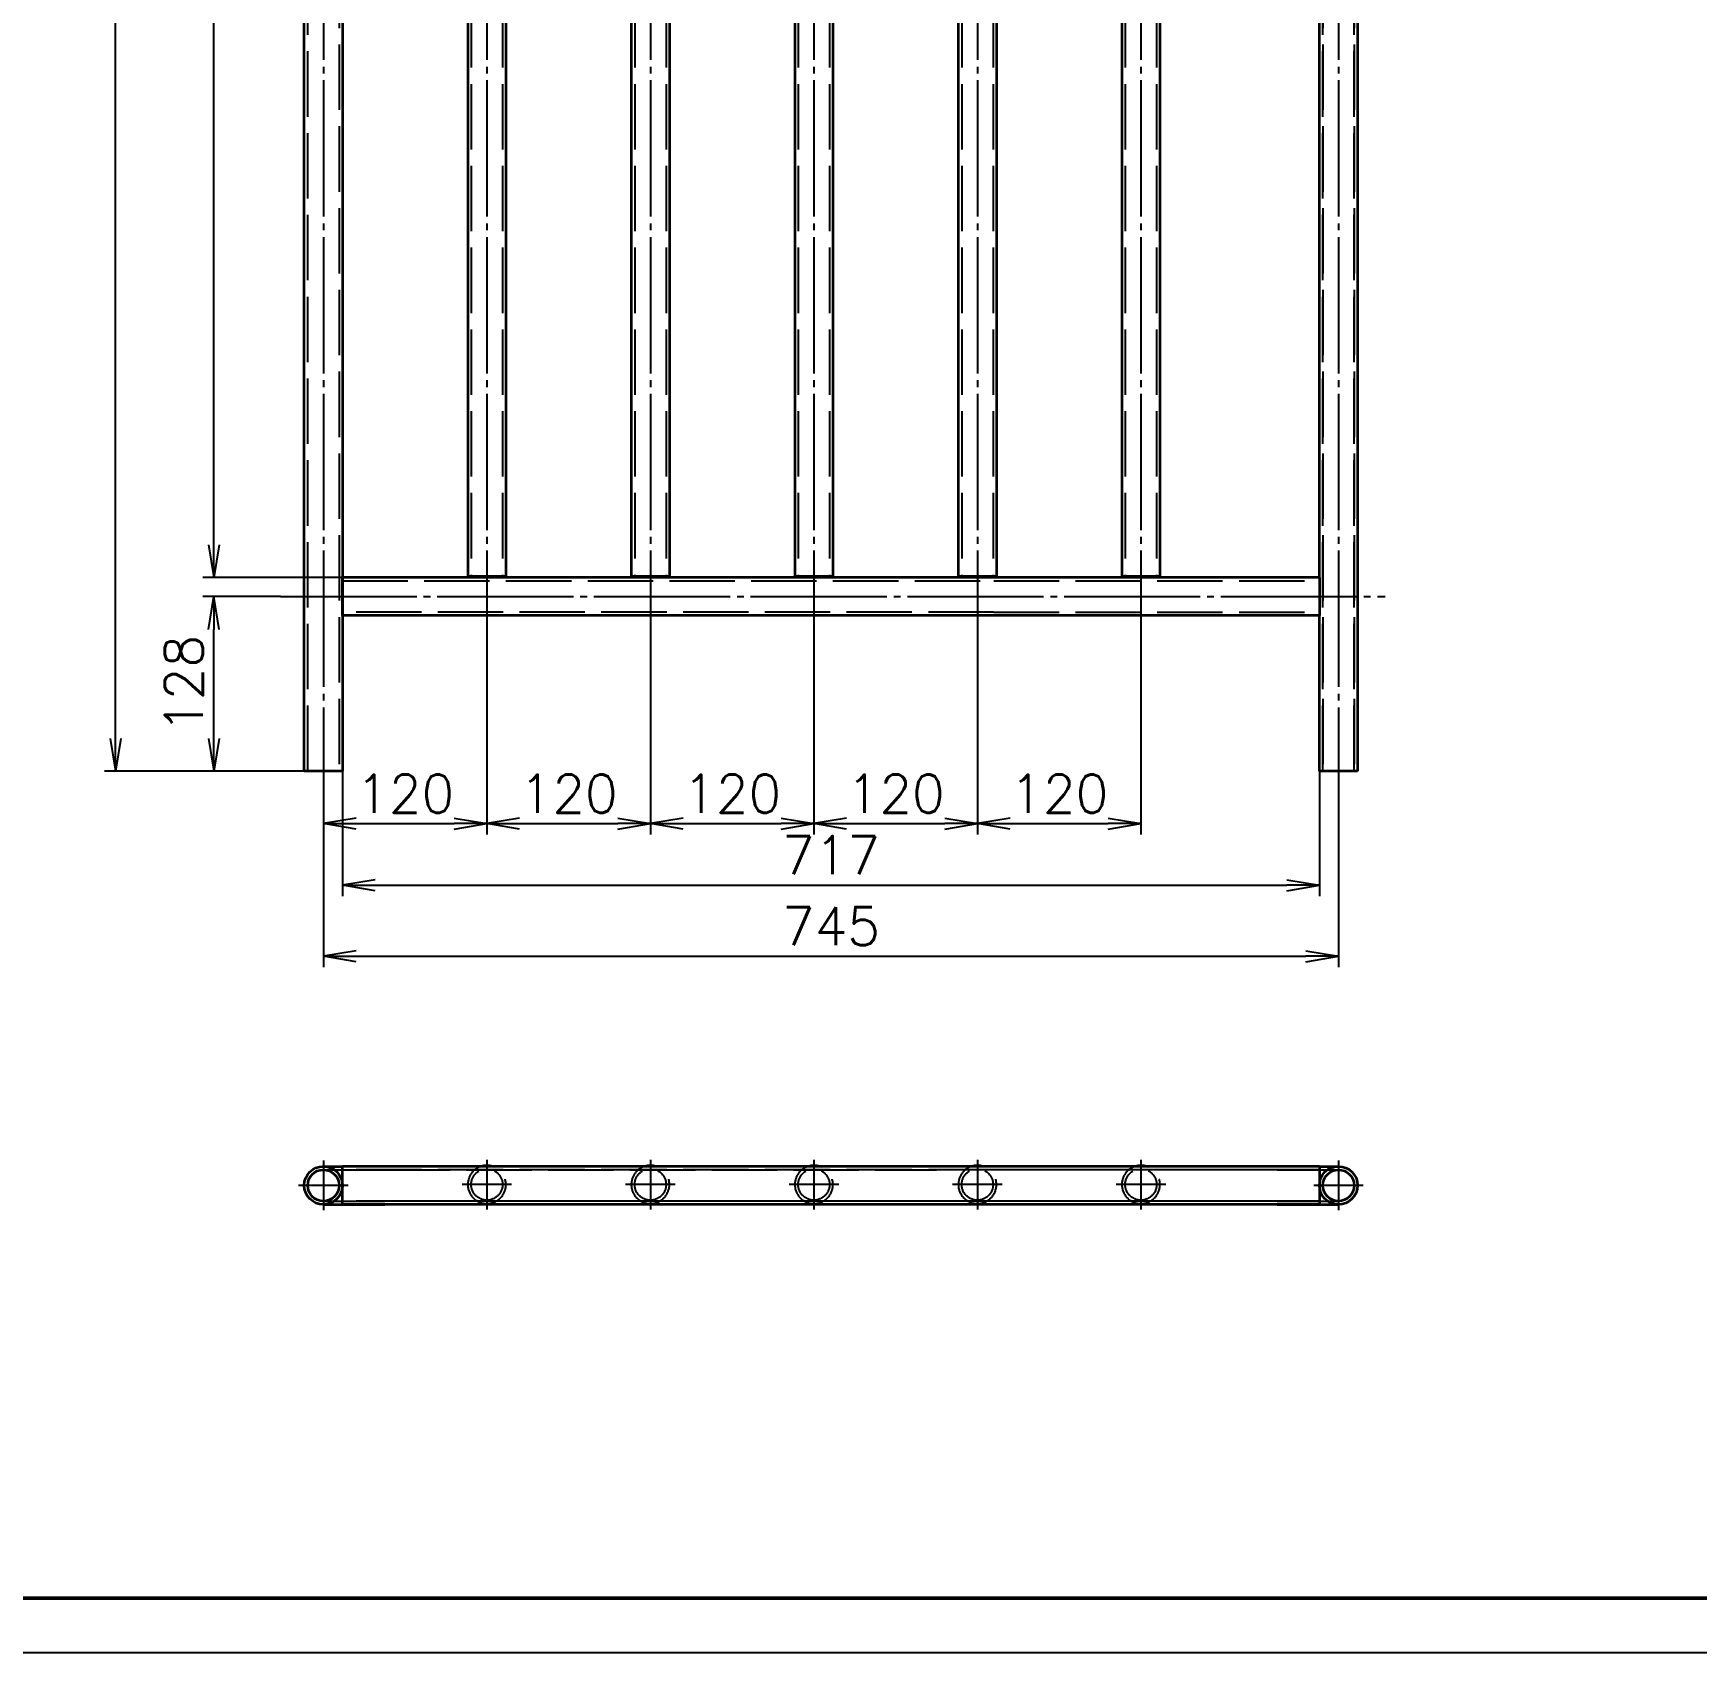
# Model space of a CAD drawing. Header units: millimetres. Extents: x -73083 to 81340, y -6859 to 6812.
# Drawn here: x 37300 to 38521, y -6850 to -5662 of the extents above; entities that cross this region are included whole.
import ezdxf

# ---------------------------------------------------------------- set-up
doc = ezdxf.new("R2010")
doc.units = ezdxf.units.MM
for name, pattern in [('AM_ISO02W050', [7.5, 6, -1.5]), ('AM_ISO08W050', [18, 12, -1.5, 3, -1.5]), ('CENTER-HOKUTO', [23, 20, -1, 1, -1])]:
    doc.linetypes.add(name, pattern=pattern)
doc.layers.add('A3', color=7, linetype='Continuous', plot=False)
for name, color, linetype, lineweight in [('AM_7', 2, 'AM_ISO08W050', 25), ('AM_HID', 1, 'AM_ISO02W050', 25), ('AM_VIS', 7, 'Continuous', 50)]:
    doc.layers.add(name, color=color, linetype=linetype, lineweight=lineweight)
doc.layers.add('word_dim', color=253, linetype='Continuous')
doc.styles.get("Standard").update_dxf_attribs({"font": 'romans.shx', "bigfont": 'bigfont.shx'})
doc.dimstyles.new('RS-1-8', dxfattribs={"dimscale": 8, "dimtxt": 3.5, "dimasz": 3, "dimexe": 1, "dimexo": 0, "dimgap": 1, "dimtad": 3, "dimdsep": 46, "dimtxsty": 'Standard', "dimblk1": 'OPEN', "dimblk2": 'OPEN', "dimsah": 1, "dimcen": 0, "dimclrd": 256, "dimclre": 256, "dimclrt": 3, "dimadec": 0, "dimazin": 0, "dimtfac": 1, "dimtmove": 0, "dimatfit": 3, "dimfxl": 0, "dimtolj": 1, "dimtzin": 0, "dimarcsym": 0})

# ---------------------------------------------------------------- blocks, each defined once
blk = doc.blocks.new('_Open')
at = {"color": 0, "lineweight": -2}
for p, q in [((-1, 0.167), (0, 0)), ((-1, -0.167), (0, 0)), ((0, 0), (-1, 0))]:
    blk.add_line(p, q, dxfattribs=at)
blk = doc.blocks.new('*D540')
at = {"layer": 'DEFPOINTS', "color": 0, "ltscale": 5}
for p in [(37513.4, -6223.5), (38258.4, -6223.5), (38258.4, -6339.3)]:
    blk.add_point(p, dxfattribs=at)
at = {"layer": 'word_dim', "lineweight": -2, "ltscale": 5}
for p, q in [((37513.4, -6223.5), (37513.4, -6347.3)), ((38258.4, -6223.5), (38258.4, -6347.3)), ((37537.4, -6339.3), (38234.4, -6339.3))]:
    blk.add_line(p, q, dxfattribs=at)
at = {"layer": 'word_dim', "lineweight": -2, "ltscale": 5, "xscale": 24, "yscale": 24, "zscale": 24, "rotation": 180}
blk.add_blockref('_Open', (37513.4, -6339.3), dxfattribs=at)
at = {"layer": 'word_dim', "lineweight": -2, "ltscale": 5, "xscale": 24, "yscale": 24, "zscale": 24}
blk.add_blockref('_Open', (38258.4, -6339.3), dxfattribs=at)
at = {"layer": 'word_dim', "color": 3, "ltscale": 5, "insert": (37885.9, -6317.3), "char_height": 28, "attachment_point": 5}
blk.add_mtext('\\A1;745', dxfattribs=at)
blk = doc.blocks.new('*D541')
at = {"layer": 'DEFPOINTS', "color": 0, "ltscale": 5}
for p in [(37360.8, -4965.5), (37484.3, -4965.5), (37499.4, -6203.5)]:
    blk.add_point(p, dxfattribs=at)
at = {"layer": 'word_dim', "lineweight": -2, "ltscale": 5}
for p, q in [((37484.3, -4965.5), (37352.8, -4965.5)), ((37360.8, -6179.5), (37360.8, -4989.5)), ((37499.4, -6203.5), (37352.8, -6203.5))]:
    blk.add_line(p, q, dxfattribs=at)
at = {"layer": 'word_dim', "lineweight": -2, "ltscale": 5, "xscale": 24, "yscale": 24, "zscale": 24}
for p, rotation in [((37360.8, -4965.5), 90), ((37360.8, -6203.5), 270)]:
    blk.add_blockref('_Open', p, dxfattribs=dict(at, rotation=rotation))
at = {"layer": 'word_dim', "color": 3, "ltscale": 5, "insert": (37338.8, -5584.5), "char_height": 28, "attachment_point": 5, "rotation": 90}
blk.add_mtext('\\A1;1238', dxfattribs=at)
blk = doc.blocks.new('*D542')
at = {"layer": 'DEFPOINTS', "color": 0, "ltscale": 5}
for p in [(37433, -6075.5), (37482, -6075.5), (37499.4, -6203.5)]:
    blk.add_point(p, dxfattribs=at)
at = {"layer": 'word_dim', "lineweight": -2, "ltscale": 5}
for p, q in [((37482, -6075.5), (37425, -6075.5)), ((37433, -6179.5), (37433, -6099.5)), ((37499.4, -6203.5), (37425, -6203.5))]:
    blk.add_line(p, q, dxfattribs=at)
at = {"layer": 'word_dim', "lineweight": -2, "ltscale": 5, "xscale": 24, "yscale": 24, "zscale": 24}
for p, rotation in [((37433, -6075.5), 90), ((37433, -6203.5), 270)]:
    blk.add_blockref('_Open', p, dxfattribs=dict(at, rotation=rotation))
at = {"layer": 'word_dim', "color": 3, "ltscale": 5, "insert": (37411, -6139.5), "char_height": 28, "attachment_point": 5, "rotation": 90}
blk.add_mtext('\\A1;128', dxfattribs=at)
blk = doc.blocks.new('*D543')
at = {"layer": 'DEFPOINTS', "color": 0, "ltscale": 5}
for p in [(37527.4, -6203.5), (38244.4, -6203.5), (38244.4, -6287.2)]:
    blk.add_point(p, dxfattribs=at)
at = {"layer": 'word_dim', "lineweight": -2, "ltscale": 5}
for p, q in [((37527.4, -6203.5), (37527.4, -6295.2)), ((38244.4, -6203.5), (38244.4, -6295.2)), ((37551.4, -6287.2), (38220.4, -6287.2))]:
    blk.add_line(p, q, dxfattribs=at)
at = {"layer": 'word_dim', "lineweight": -2, "ltscale": 5, "xscale": 24, "yscale": 24, "zscale": 24, "rotation": 180}
blk.add_blockref('_Open', (37527.4, -6287.2), dxfattribs=at)
at = {"layer": 'word_dim', "lineweight": -2, "ltscale": 5, "xscale": 24, "yscale": 24, "zscale": 24}
blk.add_blockref('_Open', (38244.4, -6287.2), dxfattribs=at)
at = {"layer": 'word_dim', "color": 3, "ltscale": 5, "insert": (37885.9, -6265.2), "char_height": 28, "attachment_point": 5}
blk.add_mtext('\\A1;717', dxfattribs=at)
blk = doc.blocks.new('*D544')
at = {"layer": 'DEFPOINTS', "color": 0, "ltscale": 5}
for p in [(37633.4, -6080.5), (37513.4, -6223.5), (37633.4, -6242)]:
    blk.add_point(p, dxfattribs=at)
at = {"layer": 'word_dim', "lineweight": -2, "ltscale": 5}
for p, q in [((37633.4, -6080.5), (37633.4, -6250)), ((37513.4, -6223.5), (37513.4, -6250)), ((37537.4, -6242), (37609.4, -6242))]:
    blk.add_line(p, q, dxfattribs=at)
at = {"layer": 'word_dim', "lineweight": -2, "ltscale": 5, "xscale": 24, "yscale": 24, "zscale": 24, "rotation": 180}
blk.add_blockref('_Open', (37513.4, -6242), dxfattribs=at)
at = {"layer": 'word_dim', "lineweight": -2, "ltscale": 5, "xscale": 24, "yscale": 24, "zscale": 24}
blk.add_blockref('_Open', (37633.4, -6242), dxfattribs=at)
at = {"layer": 'word_dim', "color": 3, "ltscale": 5, "insert": (37573.4, -6220), "char_height": 28, "attachment_point": 5}
blk.add_mtext('\\A1;120', dxfattribs=at)
blk = doc.blocks.new('*D545')
at = {"layer": 'DEFPOINTS', "color": 0, "ltscale": 5}
for p in [(37753.4, -6075.5), (37633.4, -6080.5), (37753.4, -6242)]:
    blk.add_point(p, dxfattribs=at)
at = {"layer": 'word_dim', "lineweight": -2, "ltscale": 5}
for p, q in [((37753.4, -6075.5), (37753.4, -6250)), ((37633.4, -6080.5), (37633.4, -6250)), ((37657.4, -6242), (37729.4, -6242))]:
    blk.add_line(p, q, dxfattribs=at)
at = {"layer": 'word_dim', "lineweight": -2, "ltscale": 5, "xscale": 24, "yscale": 24, "zscale": 24, "rotation": 180}
blk.add_blockref('_Open', (37633.4, -6242), dxfattribs=at)
at = {"layer": 'word_dim', "lineweight": -2, "ltscale": 5, "xscale": 24, "yscale": 24, "zscale": 24}
blk.add_blockref('_Open', (37753.4, -6242), dxfattribs=at)
at = {"layer": 'word_dim', "color": 3, "ltscale": 5, "insert": (37693.4, -6220), "char_height": 28, "attachment_point": 5}
blk.add_mtext('\\A1;120', dxfattribs=at)
blk = doc.blocks.new('*D546')
at = {"layer": 'DEFPOINTS', "color": 0, "ltscale": 5}
for p in [(37753.4, -6080.5), (37873.4, -6080.5), (37873.4, -6242)]:
    blk.add_point(p, dxfattribs=at)
at = {"layer": 'word_dim', "lineweight": -2, "ltscale": 5}
for p, q in [((37753.4, -6080.5), (37753.4, -6250)), ((37873.4, -6080.5), (37873.4, -6250)), ((37777.4, -6242), (37849.4, -6242))]:
    blk.add_line(p, q, dxfattribs=at)
at = {"layer": 'word_dim', "lineweight": -2, "ltscale": 5, "xscale": 24, "yscale": 24, "zscale": 24, "rotation": 180}
blk.add_blockref('_Open', (37753.4, -6242), dxfattribs=at)
at = {"layer": 'word_dim', "lineweight": -2, "ltscale": 5, "xscale": 24, "yscale": 24, "zscale": 24}
blk.add_blockref('_Open', (37873.4, -6242), dxfattribs=at)
at = {"layer": 'word_dim', "color": 3, "ltscale": 5, "insert": (37813.4, -6220), "char_height": 28, "attachment_point": 5}
blk.add_mtext('\\A1;120', dxfattribs=at)
blk = doc.blocks.new('*D547')
at = {"layer": 'DEFPOINTS', "color": 0, "ltscale": 5}
for p in [(37873.4, -6080.5), (37993.4, -6080.5), (37993.4, -6242)]:
    blk.add_point(p, dxfattribs=at)
at = {"layer": 'word_dim', "lineweight": -2, "ltscale": 5}
for p, q in [((37873.4, -6080.5), (37873.4, -6250)), ((37993.4, -6080.5), (37993.4, -6250)), ((37897.4, -6242), (37969.4, -6242))]:
    blk.add_line(p, q, dxfattribs=at)
at = {"layer": 'word_dim', "lineweight": -2, "ltscale": 5, "xscale": 24, "yscale": 24, "zscale": 24, "rotation": 180}
blk.add_blockref('_Open', (37873.4, -6242), dxfattribs=at)
at = {"layer": 'word_dim', "lineweight": -2, "ltscale": 5, "xscale": 24, "yscale": 24, "zscale": 24}
blk.add_blockref('_Open', (37993.4, -6242), dxfattribs=at)
at = {"layer": 'word_dim', "color": 3, "ltscale": 5, "insert": (37933.4, -6220), "char_height": 28, "attachment_point": 5}
blk.add_mtext('\\A1;120', dxfattribs=at)
blk = doc.blocks.new('*D548')
at = {"layer": 'DEFPOINTS', "color": 0, "ltscale": 5}
for p in [(37993.4, -6080.5), (38113.4, -6080.5), (38113.4, -6242)]:
    blk.add_point(p, dxfattribs=at)
at = {"layer": 'word_dim', "lineweight": -2, "ltscale": 5}
for p, q in [((37993.4, -6080.5), (37993.4, -6250)), ((38113.4, -6080.5), (38113.4, -6250)), ((38017.4, -6242), (38089.4, -6242))]:
    blk.add_line(p, q, dxfattribs=at)
at = {"layer": 'word_dim', "lineweight": -2, "ltscale": 5, "xscale": 24, "yscale": 24, "zscale": 24, "rotation": 180}
blk.add_blockref('_Open', (37993.4, -6242), dxfattribs=at)
at = {"layer": 'word_dim', "lineweight": -2, "ltscale": 5, "xscale": 24, "yscale": 24, "zscale": 24}
blk.add_blockref('_Open', (38113.4, -6242), dxfattribs=at)
at = {"layer": 'word_dim', "color": 3, "ltscale": 5, "insert": (38053.4, -6220), "char_height": 28, "attachment_point": 5}
blk.add_mtext('\\A1;120', dxfattribs=at)
blk = doc.blocks.new('*D551')
at = {"layer": 'DEFPOINTS', "color": 0, "ltscale": 5}
for p in [(37433, -4979.5), (37619.4, -4979.5), (37527.4, -6061.5)]:
    blk.add_point(p, dxfattribs=at)
at = {"layer": 'word_dim', "lineweight": -2, "ltscale": 5}
for p, q in [((37619.4, -4979.5), (37425, -4979.5)), ((37433, -6037.5), (37433, -5003.5)), ((37527.4, -6061.5), (37425, -6061.5))]:
    blk.add_line(p, q, dxfattribs=at)
at = {"layer": 'word_dim', "lineweight": -2, "ltscale": 5, "xscale": 24, "yscale": 24, "zscale": 24}
for p, rotation in [((37433, -4979.5), 90), ((37433, -6061.5), 270)]:
    blk.add_blockref('_Open', p, dxfattribs=dict(at, rotation=rotation))
at = {"layer": 'word_dim', "color": 3, "ltscale": 5, "insert": (37411, -5520.5), "char_height": 28, "attachment_point": 5, "rotation": 90}
blk.add_mtext('\\A1;1082', dxfattribs=at)

msp = doc.modelspace()

# ---------------------------------------------------------------- linework, layer by layer
at = {"layer": 'A3', "linetype": 'Continuous'}
msp.add_lwpolyline([(36948.42267, -4474.23229), (40308.42267, -4474.23229), (40308.42267, -6850.23229), (36948.42267, -6850.23229)], close=True, dxfattribs=at)
at = {"layer": 'AM_7', "ltscale": 8}
for p, q in [((37513.36504, -6489.22836), (37513.36504, -6525.62839)), ((37633.36401, -6488.58871), (37633.36401, -6524.98874)), ((37753.36398, -6488.58871), (37753.36398, -6524.98874)), ((37873.36398, -6488.58871), (37873.36398, -6524.98874)), ((37993.36398, -6488.58871), (37993.36398, -6524.98874)), ((38113.36398, -6488.58871), (38113.36398, -6524.98874)), ((38258.36502, -6489.22836), (38258.36502, -6525.62839)), ((37651.564, -6506.78879), (37615.16403, -6506.78879)), ((37771.564, -6506.78879), (37735.16403, -6506.78879)), ((37891.564, -6506.78879), (37855.16403, -6506.78879)), ((38011.564, -6506.78879), (37975.16403, -6506.78879)), ((38131.564, -6506.78879), (38095.16397, -6506.78879)), ((37531.56503, -6507.42831), (37495.16504, -6507.42831)), ((38276.56503, -6507.42831), (38240.16501, -6507.42831))]:
    msp.add_line(p, q, dxfattribs=at)
at = {"layer": 'AM_HID', "ltscale": 8}
for p, q in [((37621.86401, -4979.45214), (37621.86401, -6060.45212)), ((37644.86401, -4979.45214), (37644.86401, -6060.45212)), ((37741.86398, -4979.45214), (37741.86398, -6060.45212)), ((37764.86398, -4979.45214), (37764.86398, -6060.45212)), ((37861.86398, -4979.45214), (37861.86398, -6060.45212)), ((37884.86398, -4979.45214), (37884.86398, -6060.45212)), ((37981.86398, -4979.45214), (37981.86398, -6060.45212)), ((38004.86398, -4979.45214), (38004.86398, -6060.45212)), ((38101.86398, -4979.45214), (38101.86398, -6060.45212)), ((38124.86398, -4979.45214), (38124.86398, -6060.45212)), ((37501.86504, -6203.45212), (37501.86504, -5010.45214)), ((37524.86504, -5010.45214), (37524.86504, -6203.45212)), ((38244.36502, -5010.45214), (38244.36502, -6203.45212)), ((38246.86502, -5010.45214), (38246.86502, -6203.45212)), ((38246.86502, -6203.45212), (38246.86502, -5010.45214)), ((38269.86502, -5010.45214), (38269.86502, -6203.45212)), ((38269.86502, -6203.45212), (38269.86502, -5010.45214)), ((38272.36502, -6203.45212), (38272.36502, -5010.45214)), ((37527.36504, -6086.95212), (37527.36504, -6063.95212)), ((37527.36504, -6063.95212), (38005.36502, -6063.95212)), ((38005.36502, -6063.95212), (38244.36502, -6063.95212)), ((38244.36502, -6089.45212), (38244.36502, -6061.45212)), ((38005.36502, -6086.95212), (37527.36504, -6086.95212)), ((38005.36502, -6086.95212), (38244.36502, -6086.95212)), ((37527.36505, -6493.42831), (37558.36502, -6493.42831)), ((37558.36502, -6493.42831), (37963.36502, -6493.42831)), ((38213.36502, -6493.42831), (37963.36502, -6493.42831)), ((38213.36502, -6493.42831), (38244.36502, -6493.42831)), ((37527.36504, -6507.42831), (37527.36504, -6495.92831)), ((38005.36502, -6495.92831), (37527.36504, -6495.92831)), ((37558.36502, -6495.92831), (37963.36502, -6495.92831)), ((38213.36502, -6495.92831), (37963.36502, -6495.92831)), ((38244.36502, -6495.92831), (38005.36502, -6495.92831)), ((38213.36502, -6495.92831), (38258.36502, -6495.92831)), ((37514.14983, -6518.90158), (37513.3865, -6518.92831)), ((37513.3865, -6518.92831), (37558.36502, -6518.92831)), ((38005.36502, -6518.92831), (37527.36504, -6518.92831)), ((37963.36502, -6518.92831), (37558.36502, -6518.92831)), ((38213.36502, -6518.92831), (37963.36502, -6518.92831)), ((38244.36502, -6518.92831), (38005.36502, -6518.92831)), ((38213.36502, -6518.92831), (38258.36502, -6518.92831))]:
    msp.add_line(p, q, dxfattribs=at)
msp.add_lwpolyline([(37512.58025, -6495.95517), (37513.82307, -6495.92831), (37527.70123, -6495.92831), (37558.36502, -6495.92831)], dxfattribs=at)
for centre in [(37633.36401, -6506.78879), (37753.36398, -6506.78879), (37873.36398, -6506.78879), (37993.36398, -6506.78879), (38113.36398, -6506.78879)]:
    msp.add_circle(centre, 11.5, dxfattribs=at)
for centre, radius, start, end in [((37633.36401, -6506.78879), 14, 180.00000501, 72.61424775), ((37633.36401, -6506.78879), 14, 107.38575726, 180.00000501), ((37753.36398, -6506.78879), 14, 180.00000501, 72.61424775), ((37753.36398, -6506.78879), 14, 107.38575726, 180.00000501), ((37873.36398, -6506.78879), 14, 180.00000501, 72.61424775), ((37873.36398, -6506.78879), 14, 107.38575726, 180.00000501), ((37993.36398, -6506.78879), 14, 180.00000501, 72.61424775), ((37993.36398, -6506.78879), 14, 107.38575726, 180.00000501), ((38113.36398, -6506.78879), 14, 180.00000501, 72.61424775), ((38113.36398, -6506.78879), 14, 107.38575726, 180.00000501), ((37513.36249, -6507.45016), 13.9784, 269.63977332, 273.9295351)]:
    msp.add_arc(centre, radius, start, end, dxfattribs=at)
at = {"layer": 'AM_VIS', "lineweight": 35, "ltscale": 8}
for p, q in [((37619.36401, -4979.45214), (37619.36401, -6060.45212)), ((37647.36401, -4979.45214), (37647.36401, -6060.45212)), ((37739.36398, -4979.45214), (37739.36398, -6060.45212)), ((37767.36398, -4979.45214), (37767.36398, -6060.45212)), ((37859.36398, -4979.45214), (37859.36398, -6060.45212)), ((37887.36398, -4979.45214), (37887.36398, -6060.45212)), ((37979.36398, -4979.45214), (37979.36398, -6060.45212)), ((38007.36398, -4979.45214), (38007.36398, -6060.45212)), ((38099.36398, -4979.45214), (38099.36398, -6060.45212)), ((38127.36398, -4979.45214), (38127.36398, -6060.45212)), ((37499.36504, -6203.45212), (37499.36504, -5010.45214)), ((37527.36504, -5010.45214), (37527.36504, -5820.45212)), ((38244.36502, -6061.45212), (38244.36502, -5010.45214)), ((38272.36502, -5010.45214), (38272.36502, -6203.45212)), ((37527.36504, -5820.45212), (37527.36504, -5822.95212)), ((37527.36504, -5822.95212), (37527.36504, -5847.95212)), ((37527.36504, -5847.95212), (37527.36504, -5850.45212)), ((37527.36504, -5850.45212), (37527.36504, -6203.45212)), ((37527.36504, -6068.74016), (37527.36504, -6061.45212)), ((38244.36502, -6061.45212), (37527.36504, -6061.45212)), ((37619.36401, -6060.45212), (37647.36401, -6060.45212)), ((37739.36398, -6060.45212), (37767.36398, -6060.45212)), ((37859.36398, -6060.45212), (37887.36398, -6060.45212)), ((37979.36398, -6060.45212), (38007.36398, -6060.45212)), ((38099.36398, -6060.45212), (38127.36398, -6060.45212)), ((38244.36502, -6061.45212), (38244.36502, -6068.74016)), ((37527.36504, -6089.45212), (37527.36504, -6068.74016)), ((38244.36502, -6068.74016), (38244.36502, -6089.45212)), ((38244.36502, -6089.45212), (37527.36504, -6089.45212)), ((38244.36502, -6203.45212), (38244.36502, -6089.45212)), ((37527.36504, -6203.45212), (37499.36504, -6203.45212)), ((38272.36502, -6203.45212), (38244.36502, -6203.45212)), ((37527.36504, -6507.42831), (37527.36504, -6493.42831)), ((38244.36502, -6493.42831), (37527.36504, -6493.42831)), ((38244.36502, -6493.42831), (38244.36502, -6519.71457)), ((38244.36502, -6493.42831), (38258.36502, -6493.42831)), ((37527.36504, -6519.71457), (37527.36504, -6507.42831)), ((37513.27461, -6521.42844), (37558.36502, -6521.42831)), ((37527.36504, -6521.42831), (37527.36504, -6519.71457)), ((38244.36502, -6521.42831), (37527.36504, -6521.42831)), ((37963.36502, -6521.42831), (37558.36502, -6521.42831)), ((38213.36502, -6521.42831), (37963.36502, -6521.42831)), ((38213.36502, -6521.42831), (38258.36502, -6521.42831)), ((38244.36502, -6519.71457), (38244.36502, -6521.42831))]:
    msp.add_line(p, q, dxfattribs=at)
at = {"layer": 'AM_VIS', "linetype": 'Continuous'}
msp.add_line((40268.42267, -6810.23229), (37148.42267, -6810.23229), dxfattribs=at)
at = {"layer": 'AM_VIS', "lineweight": 35, "ltscale": 8}
msp.add_lwpolyline([(37512.40964, -6493.46103), (37513.6366, -6493.42831), (37520.96527, -6493.42831), (37527.36505, -6493.42831)], dxfattribs=at)
for centre, radius in [((37513.36504, -6507.42831), 14), ((38258.36502, -6507.42831), 14), ((37513.36504, -6507.42831), 11.5), ((38258.36502, -6507.42831), 11.5)]:
    msp.add_circle(centre, radius, dxfattribs=at)
for centre in [(37633.36401, -6506.78879), (37753.36398, -6506.78879), (37873.36398, -6506.78879), (37993.36398, -6506.78879), (38113.36398, -6506.78879)]:
    msp.add_arc(centre, 14, 72.61424775, 107.38575726, dxfattribs=at)
at = {"layer": 'word_dim', "color": 2, "linetype": 'CENTER-HOKUTO', "ltscale": 5}
for p, q in [((37513.36504, -4891.73574), (37513.36504, -6223.45212)), ((37633.36401, -4891.73574), (37633.36401, -6080.45212)), ((37753.36398, -4891.73574), (37753.36398, -6080.45212)), ((37873.36398, -4891.73574), (37873.36398, -6080.45212)), ((37993.36398, -4891.73574), (37993.36398, -6080.45212)), ((38113.36398, -4891.73574), (38113.36398, -6080.45212)), ((38258.36502, -4891.73574), (38258.36502, -6223.45212)), ((37481.95614, -6075.45212), (38292.65617, -6075.45212))]:
    msp.add_line(p, q, dxfattribs=at)

# ---------------------------------------------------------------- dimensions: what is measured, and where the dimension line sits
at = {"layer": 'word_dim', "ltscale": 5}
for base, p1, p2, picture, middle in [((37360.82015, -4965.45214), (37499.36504, -6203.45212), (37484.30376, -4965.45214), '*D541', (37338.82015, -5584.45213)), ((37433.03579, -4979.45214), (37527.36504, -6061.45212), (37619.36401, -4979.45214), '*D551', (37411.03579, -5520.45213)), ((37433.03579, -6075.45212), (37499.36504, -6203.45212), (37481.95614, -6075.45212), '*D542', (37411.03579, -6139.45212))]:
    dim = msp.add_linear_dim(base=base, p1=p1, p2=p2, angle=90, dimstyle='RS-1-8', dxfattribs=at)
    dim.commit()
    dim.dimension.update_dxf_attribs({"geometry": picture, "text_midpoint": middle})
for base, p1, p2, picture, middle in [((37753.36398, -6242.04845), (37633.36401, -6080.45212), (37753.36398, -6075.45212), '*D545', (37693.364, -6220.04845)), ((37633.36401, -6242.04845), (37513.36504, -6223.45212), (37633.36401, -6080.45212), '*D544', (37573.36452, -6220.04845)), ((37873.36398, -6242.04845), (37753.36398, -6080.45212), (37873.36398, -6080.45212), '*D546', (37813.36398, -6220.04845)), ((37993.36398, -6242.04845), (37873.36398, -6080.45212), (37993.36398, -6080.45212), '*D547', (37933.36398, -6220.04845)), ((38113.36398, -6242.04845), (37993.36398, -6080.45212), (38113.36398, -6080.45212), '*D548', (38053.36398, -6220.04845)), ((38244.36502, -6287.16369), (37527.36504, -6203.45212), (38244.36502, -6203.45212), '*D543', (37885.86503, -6265.16369)), ((38258.36502, -6339.26966), (37513.36504, -6223.45212), (38258.36502, -6223.45212), '*D540', (37885.86503, -6317.26966))]:
    dim = msp.add_linear_dim(base=base, p1=p1, p2=p2, dimstyle='RS-1-8', dxfattribs=at)
    dim.commit()
    dim.dimension.update_dxf_attribs({"geometry": picture, "text_midpoint": middle})

doc.saveas('drawing.dxf')
